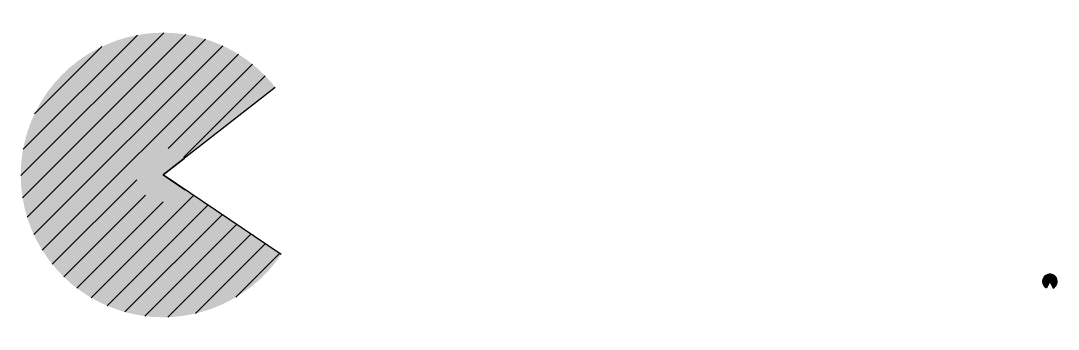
# Model space of a CAD drawing. Header units: millimetres. Extents: x 3905 to 8823, y -473 to 991.
import ezdxf

# ---------------------------------------------------------------- set-up
doc = ezdxf.new("R2010")
doc.units = ezdxf.units.MM

# ---------------------------------------------------------------- blocks, each defined once
blk = doc.blocks.new('*U72')
h = blk.add_hatch()
h.set_pattern_fill('ANSI31', color=3, style=0)
h.set_pattern_definition([(45, (-22.6247, -22.6247), (-2.24506, 2.24506), [])])
h.paths.add_polyline_path([(4.14, -2.8, -0.73957), (-5, 0, -0.713431), (3.94, 3.08), (20.94, 16.35, 0.713431), (-26.57, 0, 0.73957), (22.01, -14.88)])
for color, points in [(2, [(4.14, -2.8, -0.73957), (-5, 0, -0.713431), (3.94, 3.08), (20.94, 16.35, 0.713431), (-26.57, 0, 0.73957), (22.01, -14.88)]), (254, [(-5, 0, -0.713431), (3.94, 3.08), (19.45, 15.19, 0.713431), (-24.68, 0, 0.73957), (20.44, -13.82), (4.14, -2.8, -0.73957)]), (3, [(3.94, 3.08, 0.713431), (-5, 0, 0.73957), (4.14, -2.8), (0, 0)])]:
    blk.add_hatch(color=color).paths.add_polyline_path(points)
for p, q in [((20.94, 16.35), (0, 0)), ((0, 0), (3.94, 3.08)), ((22.01, -14.88), (0, 0)), ((0, 0), (4.14, -2.8))]:
    blk.add_line(p, q)
blk = doc.blocks.new('*U158')
h = blk.add_hatch()
h.set_pattern_fill('ANSI31', color=3, style=0)
h.set_pattern_definition([(45, (-30, -30), (-2.24506, 2.24506), [])])
h.paths.add_polyline_path([(-2.4, -4.4, -1), (2.4, 4.4, -0.606115), (2.2, -4.5), (15.4, -31, 1), (-15.4, 31, 0.606115), (-16.7, -30.4)])
blk.add_hatch(color=3).paths.add_polyline_path([(-2.4, -4.4), (0, 0), (2.2, -4.5, 1), (-2.2, 4.5, 0.606115)])
for q in [(-16.7, -30.4), (15.4, -31)]:
    blk.add_line((0, 0), q)
at = {"color": 2}
for start, end in [(61.2584, 241.2584), (296.3756, 116.3756)]:
    blk.add_arc((0, 0), 34.7, start, end, dxfattribs=at)
for start, end in [(61.2584, 241.2584), (296.3756, 116.3756)]:
    blk.add_arc((0, 0), 5, start, end)

msp = doc.modelspace()

# ---------------------------------------------------------------- block references
at = {"xscale": 25.4, "yscale": 25.4, "zscale": 25.4}
msp.add_blockref('*U72', (4579.9, 258.7), dxfattribs=at)
msp.add_blockref('*U158', (8783.8, -247))

doc.saveas('drawing.dxf')
